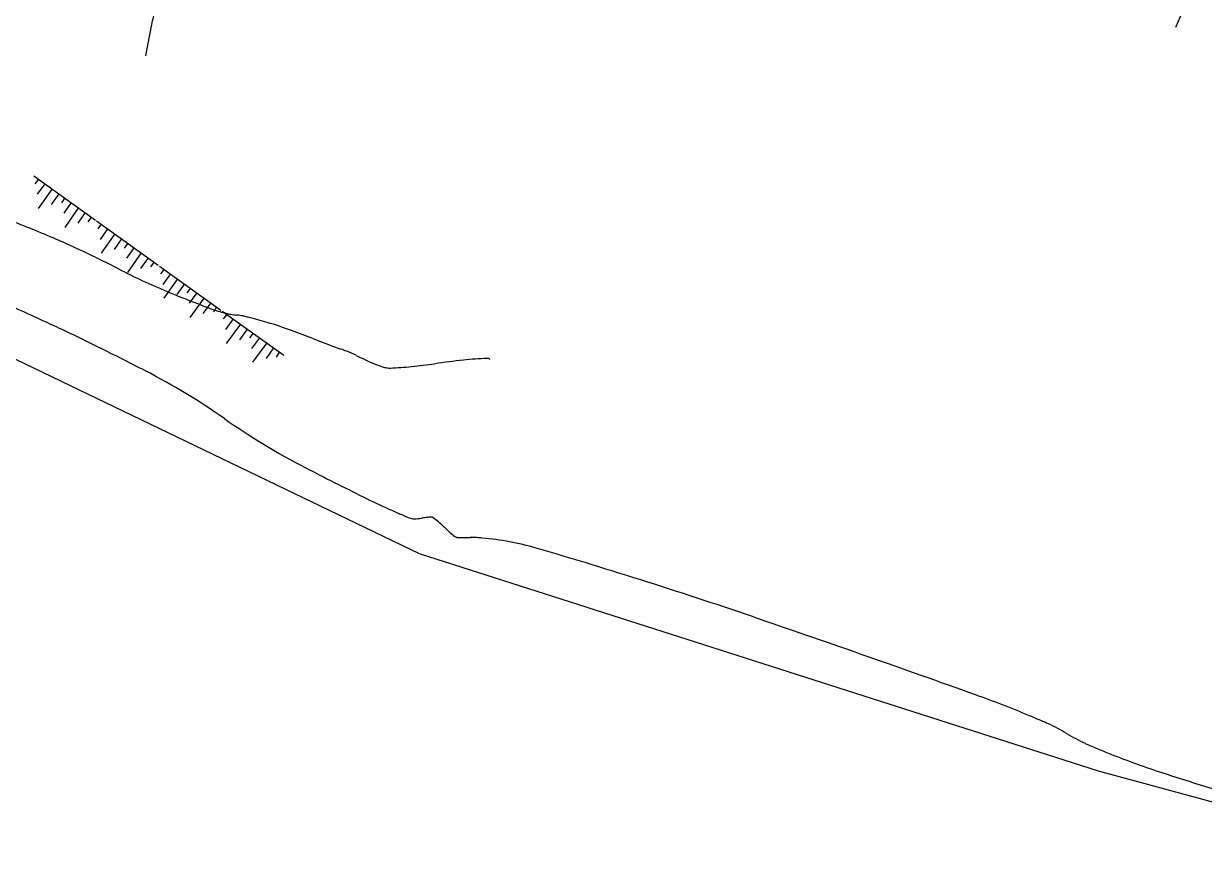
# Model space of a CAD drawing. Extents: x 0 to 560514, y 0 to 4788038.
# Drawn here: x 560228.8 to 560254.45, y 4787786.11 to 4787804.23 of the extents above; entities that cross this region are included whole.
import ezdxf

# ---------------------------------------------------------------- set-up
doc = ezdxf.new("R2010")
doc.units = 0
doc.layers.add('Nivel 7', color=7, linetype='Continuous')

msp = doc.modelspace()

# ---------------------------------------------------------------- linework, layer by layer
at = {"layer": 'Nivel 7'}
for p, q in [((560254.02, 4787804.61), (560253.82, 4787804.14)), ((560229.02, 4787800.92), (560230.36, 4787799.96)), ((560229.12, 4787800.85), (560229.04, 4787800.75)), ((560229.26, 4787800.75), (560229.09, 4787800.52)), ((560229.42, 4787800.64), (560229.11, 4787800.21)), ((560229.4, 4787800.3), (560229.57, 4787800.53)), ((560229.69, 4787800.44), (560229.62, 4787800.33)), ((560229.83, 4787800.34), (560229.67, 4787800.11)), ((560229.99, 4787800.23), (560229.69, 4787799.8)), ((560229.98, 4787799.89), (560230.14, 4787800.12)), ((560230.27, 4787800.03), (560230.19, 4787799.92)), ((560230.38, 4787799.94), (560231.72, 4787798.98)), ((560230.48, 4787799.87), (560230.41, 4787799.77)), ((560230.62, 4787799.77), (560230.46, 4787799.54)), ((560230.78, 4787799.66), (560230.48, 4787799.24)), ((560230.77, 4787799.32), (560230.93, 4787799.55)), ((560231.06, 4787799.46), (560230.98, 4787799.35)), ((560231.2, 4787799.36), (560231.03, 4787799.13)), ((560231.35, 4787799.25), (560231.05, 4787798.82)), ((560231.34, 4787798.91), (560231.51, 4787799.14)), ((560231.63, 4787799.05), (560231.55, 4787798.94)), ((560231.75, 4787798.96), (560233.08, 4787798)), ((560231.85, 4787798.89), (560231.77, 4787798.79)), ((560231.99, 4787798.79), (560231.82, 4787798.56)), ((560232.14, 4787798.68), (560231.84, 4787798.26)), ((560232.13, 4787798.34), (560232.3, 4787798.57)), ((560232.42, 4787798.48), (560232.34, 4787798.38)), ((560232.56, 4787798.38), (560232.39, 4787798.15)), ((560232.72, 4787798.27), (560232.41, 4787797.84)), ((560232.7, 4787797.93), (560232.87, 4787798.16)), ((560232.99, 4787798.07), (560232.92, 4787797.96)), ((560226.51, 4787797.95), (560237.39, 4787792.71)), ((560233.11, 4787797.98), (560234.45, 4787797.02)), ((560233.21, 4787797.91), (560233.13, 4787797.81)), ((560233.35, 4787797.81), (560233.18, 4787797.58)), ((560233.51, 4787797.7), (560233.2, 4787797.28)), ((560233.49, 4787797.36), (560233.66, 4787797.59)), ((560233.78, 4787797.5), (560233.7, 4787797.4)), ((560233.92, 4787797.4), (560233.75, 4787797.17)), ((560234.08, 4787797.29), (560233.77, 4787796.87)), ((560234.07, 4787796.95), (560234.23, 4787797.18)), ((560234.35, 4787797.09), (560234.28, 4787796.98)), ((560237.39, 4787792.71), (560252.14, 4787787.99)), ((560252.14, 4787787.99), (560259.08, 4787786.11))]:
    msp.add_line(p, q, dxfattribs=at)
for centre, radius, start, end in [((559748.449, 4787899.272), 492.399, 348.78797, 348.93167), ((560221.602, 4787781.437), 19.754, 66.4358, 69.6123), ((560220.261, 4787778.362), 23.109, 62.7103, 66.4358), ((560237.293, 4787811.375), 14.039, 242.7103, 247.4906), ((560242.513, 4787823.972), 27.675, 247.4907, 249.6113), ((560156.683, 4787638.681), 174.846, 65.49036, 65.79219), ((560233.773, 4787800.457), 2.587, 249.6112, 256.5503), ((560211.431, 4787758.761), 42.874, 64.8811, 65.4905), ((560235.129, 4787806.126), 8.417, 256.5504, 257.2165), ((560233.45, 4787798.728), 0.831, 257.2163, 259.3362), ((560233.55, 4787799.257), 1.369, 259.336, 265), ((560233.333, 4787796.78), 1.117, 78.7305, 85.0005), ((560233.254, 4787796.385), 1.52, 77.217, 78.73), ((560231.953, 4787790.649), 7.402, 76.5314, 77.2172), ((560232.148, 4787791.464), 6.564, 72.7996, 76.5316), ((560214.567, 4787765.449), 35.487, 63.6268, 64.8808), ((560230.851, 4787787.274), 10.951, 69.9104, 72.7996), ((560225.782, 4787773.413), 25.709, 68.8011, 69.9103), ((560189.578, 4787715.051), 91.74, 62.84686, 63.62677), ((560243.811, 4787819.897), 24.149, 248.8011, 249.9456), ((560241.387, 4787813.258), 17.081, 249.9458, 250.5091), ((560231.935, 4787786.552), 11.248, 69.8147, 70.5089), ((560235.183, 4787795.389), 1.833, 62.8289, 69.8147), ((560238.518, 4787801.885), 5.469, 242.8287, 246.8715), ((560237.81, 4787800.227), 3.666, 246.8717, 250.1971), ((560236.801, 4787797.425), 0.688, 250.197, 257.8804), ((560236.746, 4787797.168), 0.425, 257.8804, 272.2839), ((560236.446, 4787804.681), 7.943, 272.284, 275.609), ((560236.163, 4787807.567), 10.843, 275.6089, 278.3012), ((560240.084, 4787780.693), 16.315, 96.1064, 98.3012), ((560239.178, 4787789.158), 7.801, 92.2848, 96.1063), ((560238.87, 4787796.88), 0.0731, 51.9836, 92.2851), ((560238.256, 4787796.095), 1.07, 51.7844, 51.9828), ((560238.904, 4787796.917), 0.0231, 50.5163, 51.868), ((560238.885, 4787796.894), 0.0529, 48.3247, 50.4081), ((560238.868, 4787796.876), 0.0777, 46.6439, 48.3623), ((560224.86, 4787783.839), 14.431, 54.8902, 62.8468), ((560241.885, 4787808.055), 15.171, 234.8902, 242.6501), ((560272.956, 4787868.125), 82.8, 242.65007, 243.62593), ((560243.231, 4787808.177), 15.888, 243.6259, 245.8537), ((560254.841, 4787834.074), 44.267, 245.8535, 246.0744), ((560244.421, 4787810.588), 18.574, 246.0747, 246.4157), ((560238.72, 4787797.53), 4.325, 246.4154, 249.5096), ((560237.271, 4787793.652), 0.186, 249.5101, 264.4725), ((560237.276, 4787793.7), 0.234, 264.4723, 272.2842), ((560237.234, 4787794.732), 1.267, 272.284, 275.6385), ((560237.155, 4787795.533), 2.072, 275.6383, 278.2955), ((560237.89, 4787790.493), 3.021, 96.0954, 98.2961), ((560237.705, 4787792.227), 1.278, 92.2852, 96.0954), ((560237.657, 4787793.423), 0.0805, 77.0564, 92.2822), ((560237.663, 4787793.449), 0.0535, 52.4736, 77.0612), ((560236.36, 4787791.752), 2.193, 48.6611, 52.4714), ((560234.622, 4787789.777), 4.824, 46.6012, 48.6615), ((560240.861, 4787796.375), 4.256, 226.6008, 228.7945), ((560239.493, 4787794.813), 2.18, 228.7946, 232.4706), ((560238.222, 4787793.157), 0.0925, 232.4703, 250.385), ((560238.226, 4787793.171), 0.107, 250.3872, 265.4596), ((560238.359, 4787794.843), 1.785, 265.4577, 269.1337), ((560238.385, 4787796.567), 3.508, 269.1335, 271.8336), ((560238.556, 4787791.232), 1.829, 88.0947, 91.8342), ((560238.605, 4787792.688), 0.372, 85.4592, 88.0949), ((560237.056, 4787773.193), 19.928, 85.0985, 85.4585), ((560238.246, 4787787.07), 6.001, 73.7188, 85.0987), ((560209.426, 4787688.392), 108.802, 71.05021, 73.7187), ((560123.481, 4787438.078), 373.459, 70.28358, 71.05019), ((560241.476, 4787767.328), 23.705, 67.2402, 70.2836), ((560224.509, 4787726.886), 67.561, 66.93398, 67.24017), ((560249.368, 4787785.263), 4.111, 65.6931, 66.9343), ((560249.571, 4787785.712), 3.619, 58.7309, 65.6928), ((560253.523, 4787792.22), 3.995, 238.7309, 245.3573), ((560254.102, 4787793.482), 5.384, 245.3571, 246.9329), ((560260.801, 4787809.212), 22.481, 246.9331, 247.7043), ((560258.944, 4787804.684), 17.587, 247.7042, 251.6245), ((560268.72, 4787834.115), 48.599, 251.6245, 253.9825)]:
    msp.add_arc(centre, radius, start, end, dxfattribs=at)

doc.saveas('drawing.dxf')
